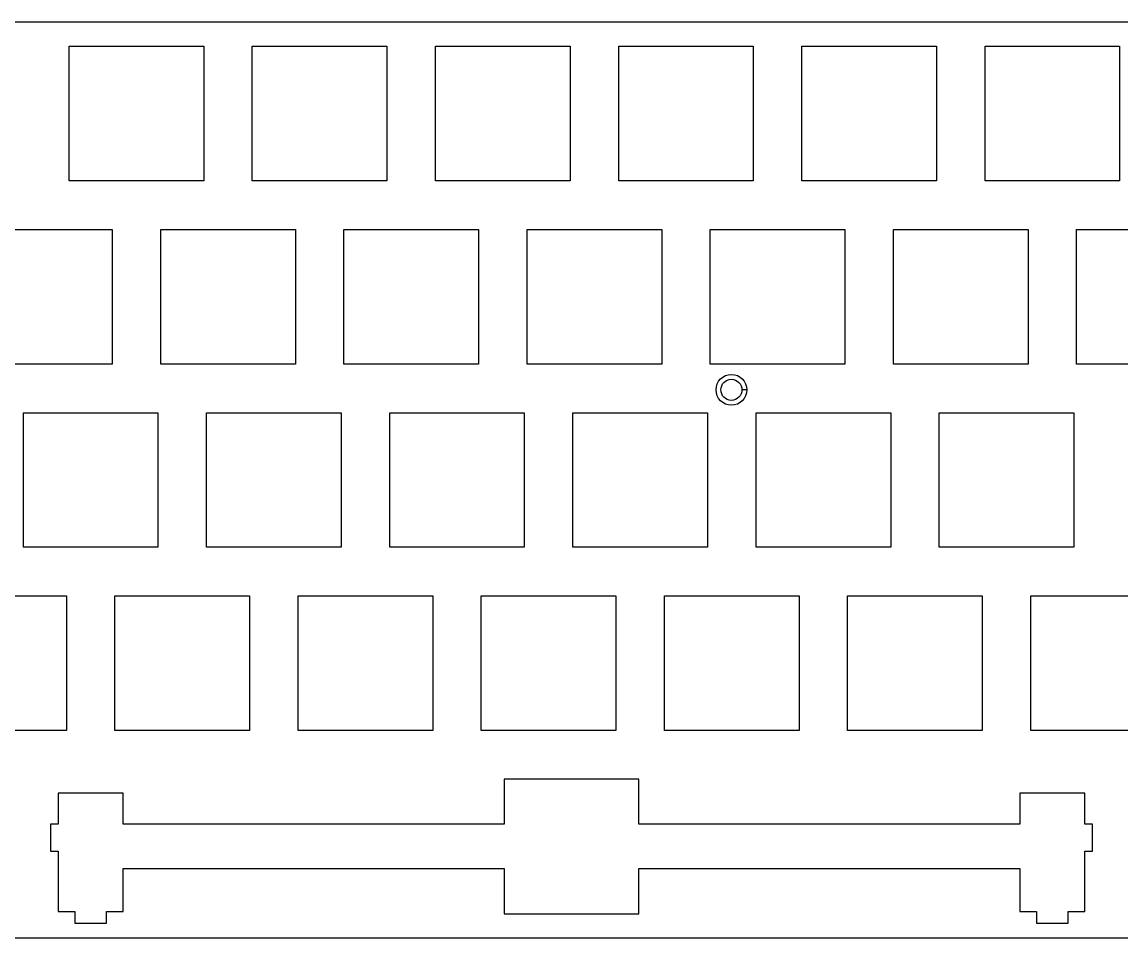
# Model space of a CAD drawing. Header units: millimetres. Extents: x 41 to 346, y 6 to 101.
# Drawn here: x 114.8 to 229.1, y 6 to 101.2 of the extents above; entities that cross this region are included whole.
import ezdxf

# ---------------------------------------------------------------- set-up
doc = ezdxf.new("R2010")
doc.units = ezdxf.units.MM
doc.layers.add('Body002', color=7, linetype='CONTINUOUS')

msp = doc.modelspace()

# ---------------------------------------------------------------- linework, layer by layer
at = {"layer": 'Body002'}
for p, q in [((41, 101.25, 46.1), (345.5, 101.25, 46.1)), ((41, 101.25, 44.6), (345.5, 101.25, 44.6)), ((41, 101.25, 46.1), (345.5, 101.25, 46.1)), ((41, 101.25, 44.6), (345.5, 101.25, 44.6)), ((119.725, 98.725, 46.1), (133.725, 98.725, 46.1)), ((119.725, 84.725, 46.1), (119.725, 98.725, 46.1)), ((119.725, 98.725, 44.6), (119.725, 98.725, 46.1)), ((119.725, 98.725, 44.6), (133.725, 98.725, 44.6)), ((119.725, 98.725, 46.1), (133.725, 98.725, 46.1)), ((119.725, 98.725, 44.6), (119.725, 98.725, 46.1)), ((119.725, 84.725, 44.6), (119.725, 98.725, 44.6)), ((119.725, 84.725, 46.1), (119.725, 98.725, 46.1)), ((119.725, 98.725, 44.6), (133.725, 98.725, 44.6)), ((119.725, 84.725, 44.6), (119.725, 98.725, 44.6)), ((133.725, 98.725, 46.1), (133.725, 84.725, 46.1)), ((133.725, 98.725, 44.6), (133.725, 98.725, 46.1)), ((133.725, 98.725, 44.6), (133.725, 98.725, 46.1)), ((133.725, 98.725, 44.6), (133.725, 84.725, 44.6)), ((133.725, 98.725, 46.1), (133.725, 84.725, 46.1)), ((133.725, 98.725, 44.6), (133.725, 84.725, 44.6)), ((138.775, 98.725, 46.1), (152.775, 98.725, 46.1)), ((138.775, 84.725, 46.1), (138.775, 98.725, 46.1)), ((138.775, 98.725, 44.6), (138.775, 98.725, 46.1)), ((138.775, 98.725, 44.6), (152.775, 98.725, 44.6)), ((138.775, 98.725, 46.1), (152.775, 98.725, 46.1)), ((138.775, 98.725, 44.6), (138.775, 98.725, 46.1)), ((138.775, 84.725, 44.6), (138.775, 98.725, 44.6)), ((138.775, 84.725, 46.1), (138.775, 98.725, 46.1)), ((138.775, 98.725, 44.6), (152.775, 98.725, 44.6)), ((138.775, 84.725, 44.6), (138.775, 98.725, 44.6)), ((152.775, 98.725, 46.1), (152.775, 84.725, 46.1)), ((152.775, 98.725, 44.6), (152.775, 98.725, 46.1)), ((152.775, 98.725, 44.6), (152.775, 98.725, 46.1)), ((152.775, 98.725, 44.6), (152.775, 84.725, 44.6)), ((152.775, 98.725, 46.1), (152.775, 84.725, 46.1)), ((152.775, 98.725, 44.6), (152.775, 84.725, 44.6)), ((157.825, 98.725, 46.1), (171.825, 98.725, 46.1)), ((157.825, 84.725, 46.1), (157.825, 98.725, 46.1)), ((157.825, 98.725, 44.6), (157.825, 98.725, 46.1)), ((157.825, 98.725, 44.6), (171.825, 98.725, 44.6)), ((157.825, 98.725, 46.1), (171.825, 98.725, 46.1)), ((157.825, 98.725, 44.6), (157.825, 98.725, 46.1)), ((157.825, 84.725, 44.6), (157.825, 98.725, 44.6)), ((157.825, 84.725, 46.1), (157.825, 98.725, 46.1)), ((157.825, 98.725, 44.6), (171.825, 98.725, 44.6)), ((157.825, 84.725, 44.6), (157.825, 98.725, 44.6)), ((171.825, 98.725, 46.1), (171.825, 84.725, 46.1)), ((171.825, 98.725, 44.6), (171.825, 98.725, 46.1)), ((171.825, 98.725, 44.6), (171.825, 98.725, 46.1)), ((171.825, 98.725, 44.6), (171.825, 84.725, 44.6)), ((171.825, 98.725, 46.1), (171.825, 84.725, 46.1)), ((171.825, 98.725, 44.6), (171.825, 84.725, 44.6)), ((176.875, 98.725, 46.1), (190.875, 98.725, 46.1)), ((176.875, 84.725, 46.1), (176.875, 98.725, 46.1)), ((176.875, 98.725, 44.6), (176.875, 98.725, 46.1)), ((176.875, 98.725, 44.6), (190.875, 98.725, 44.6)), ((176.875, 98.725, 46.1), (190.875, 98.725, 46.1)), ((176.875, 98.725, 44.6), (176.875, 98.725, 46.1)), ((176.875, 84.725, 44.6), (176.875, 98.725, 44.6)), ((176.875, 84.725, 46.1), (176.875, 98.725, 46.1)), ((176.875, 98.725, 44.6), (190.875, 98.725, 44.6)), ((176.875, 84.725, 44.6), (176.875, 98.725, 44.6)), ((190.875, 98.725, 46.1), (190.875, 84.725, 46.1)), ((190.875, 98.725, 44.6), (190.875, 98.725, 46.1)), ((190.875, 98.725, 44.6), (190.875, 98.725, 46.1)), ((190.875, 98.725, 44.6), (190.875, 84.725, 44.6)), ((190.875, 98.725, 46.1), (190.875, 84.725, 46.1)), ((190.875, 98.725, 44.6), (190.875, 84.725, 44.6)), ((195.925, 98.725, 46.1), (209.925, 98.725, 46.1)), ((195.925, 84.725, 46.1), (195.925, 98.725, 46.1)), ((195.925, 98.725, 44.6), (195.925, 98.725, 46.1)), ((195.925, 98.725, 44.6), (209.925, 98.725, 44.6)), ((195.925, 98.725, 46.1), (209.925, 98.725, 46.1)), ((195.925, 98.725, 44.6), (195.925, 98.725, 46.1)), ((195.925, 84.725, 44.6), (195.925, 98.725, 44.6)), ((195.925, 84.725, 46.1), (195.925, 98.725, 46.1)), ((195.925, 98.725, 44.6), (209.925, 98.725, 44.6)), ((195.925, 84.725, 44.6), (195.925, 98.725, 44.6)), ((209.925, 98.725, 46.1), (209.925, 84.725, 46.1)), ((209.925, 98.725, 44.6), (209.925, 98.725, 46.1)), ((209.925, 98.725, 44.6), (209.925, 98.725, 46.1)), ((209.925, 98.725, 44.6), (209.925, 84.725, 44.6)), ((209.925, 98.725, 46.1), (209.925, 84.725, 46.1)), ((209.925, 98.725, 44.6), (209.925, 84.725, 44.6)), ((214.975, 98.725, 46.1), (228.975, 98.725, 46.1)), ((214.975, 84.725, 46.1), (214.975, 98.725, 46.1)), ((214.975, 98.725, 44.6), (214.975, 98.725, 46.1)), ((214.975, 98.725, 44.6), (228.975, 98.725, 44.6)), ((214.975, 98.725, 46.1), (228.975, 98.725, 46.1)), ((214.975, 98.725, 44.6), (214.975, 98.725, 46.1)), ((214.975, 84.725, 44.6), (214.975, 98.725, 44.6)), ((214.975, 84.725, 46.1), (214.975, 98.725, 46.1)), ((214.975, 98.725, 44.6), (228.975, 98.725, 44.6)), ((214.975, 84.725, 44.6), (214.975, 98.725, 44.6)), ((228.975, 98.725, 46.1), (228.975, 84.725, 46.1)), ((228.975, 98.725, 44.6), (228.975, 98.725, 46.1)), ((228.975, 98.725, 44.6), (228.975, 98.725, 46.1)), ((228.975, 98.725, 44.6), (228.975, 84.725, 44.6)), ((228.975, 98.725, 46.1), (228.975, 84.725, 46.1)), ((228.975, 98.725, 44.6), (228.975, 84.725, 44.6)), ((133.725, 84.725, 46.1), (119.725, 84.725, 46.1)), ((119.725, 84.725, 44.6), (119.725, 84.725, 46.1)), ((119.725, 84.725, 44.6), (119.725, 84.725, 46.1)), ((133.725, 84.725, 44.6), (119.725, 84.725, 44.6)), ((133.725, 84.725, 46.1), (119.725, 84.725, 46.1)), ((133.725, 84.725, 44.6), (119.725, 84.725, 44.6)), ((133.725, 84.725, 44.6), (133.725, 84.725, 46.1)), ((133.725, 84.725, 44.6), (133.725, 84.725, 46.1)), ((152.775, 84.725, 46.1), (138.775, 84.725, 46.1)), ((138.775, 84.725, 44.6), (138.775, 84.725, 46.1)), ((138.775, 84.725, 44.6), (138.775, 84.725, 46.1)), ((152.775, 84.725, 44.6), (138.775, 84.725, 44.6)), ((152.775, 84.725, 46.1), (138.775, 84.725, 46.1)), ((152.775, 84.725, 44.6), (138.775, 84.725, 44.6)), ((152.775, 84.725, 44.6), (152.775, 84.725, 46.1)), ((152.775, 84.725, 44.6), (152.775, 84.725, 46.1)), ((171.825, 84.725, 46.1), (157.825, 84.725, 46.1)), ((157.825, 84.725, 44.6), (157.825, 84.725, 46.1)), ((157.825, 84.725, 44.6), (157.825, 84.725, 46.1)), ((171.825, 84.725, 44.6), (157.825, 84.725, 44.6)), ((171.825, 84.725, 46.1), (157.825, 84.725, 46.1)), ((171.825, 84.725, 44.6), (157.825, 84.725, 44.6)), ((171.825, 84.725, 44.6), (171.825, 84.725, 46.1)), ((171.825, 84.725, 44.6), (171.825, 84.725, 46.1)), ((190.875, 84.725, 46.1), (176.875, 84.725, 46.1)), ((176.875, 84.725, 44.6), (176.875, 84.725, 46.1)), ((176.875, 84.725, 44.6), (176.875, 84.725, 46.1)), ((190.875, 84.725, 44.6), (176.875, 84.725, 44.6)), ((190.875, 84.725, 46.1), (176.875, 84.725, 46.1)), ((190.875, 84.725, 44.6), (176.875, 84.725, 44.6)), ((190.875, 84.725, 44.6), (190.875, 84.725, 46.1)), ((190.875, 84.725, 44.6), (190.875, 84.725, 46.1)), ((209.925, 84.725, 46.1), (195.925, 84.725, 46.1)), ((195.925, 84.725, 44.6), (195.925, 84.725, 46.1)), ((195.925, 84.725, 44.6), (195.925, 84.725, 46.1)), ((209.925, 84.725, 44.6), (195.925, 84.725, 44.6)), ((209.925, 84.725, 46.1), (195.925, 84.725, 46.1)), ((209.925, 84.725, 44.6), (195.925, 84.725, 44.6)), ((209.925, 84.725, 44.6), (209.925, 84.725, 46.1)), ((209.925, 84.725, 44.6), (209.925, 84.725, 46.1)), ((228.975, 84.725, 46.1), (214.975, 84.725, 46.1)), ((214.975, 84.725, 44.6), (214.975, 84.725, 46.1)), ((214.975, 84.725, 44.6), (214.975, 84.725, 46.1)), ((228.975, 84.725, 44.6), (214.975, 84.725, 44.6)), ((228.975, 84.725, 46.1), (214.975, 84.725, 46.1)), ((228.975, 84.725, 44.6), (214.975, 84.725, 44.6)), ((228.975, 84.725, 44.6), (228.975, 84.725, 46.1)), ((228.975, 84.725, 44.6), (228.975, 84.725, 46.1)), ((110.2, 79.675, 46.1), (124.2, 79.675, 46.1)), ((110.2, 79.675, 44.6), (124.2, 79.675, 44.6)), ((110.2, 79.675, 46.1), (124.2, 79.675, 46.1)), ((110.2, 79.675, 44.6), (124.2, 79.675, 44.6)), ((124.2, 79.675, 46.1), (124.2, 65.675, 46.1)), ((124.2, 79.675, 44.6), (124.2, 79.675, 46.1)), ((124.2, 79.675, 44.6), (124.2, 79.675, 46.1)), ((124.2, 79.675, 44.6), (124.2, 65.675, 44.6)), ((124.2, 79.675, 46.1), (124.2, 65.675, 46.1)), ((124.2, 79.675, 44.6), (124.2, 65.675, 44.6)), ((129.25, 79.675, 46.1), (143.25, 79.675, 46.1)), ((129.25, 65.675, 46.1), (129.25, 79.675, 46.1)), ((129.25, 79.675, 44.6), (129.25, 79.675, 46.1)), ((129.25, 79.675, 44.6), (143.25, 79.675, 44.6)), ((129.25, 79.675, 46.1), (143.25, 79.675, 46.1)), ((129.25, 79.675, 44.6), (129.25, 79.675, 46.1)), ((129.25, 65.675, 44.6), (129.25, 79.675, 44.6)), ((129.25, 65.675, 46.1), (129.25, 79.675, 46.1)), ((129.25, 79.675, 44.6), (143.25, 79.675, 44.6)), ((129.25, 65.675, 44.6), (129.25, 79.675, 44.6)), ((143.25, 79.675, 46.1), (143.25, 65.675, 46.1)), ((143.25, 79.675, 44.6), (143.25, 79.675, 46.1)), ((143.25, 79.675, 44.6), (143.25, 79.675, 46.1)), ((143.25, 79.675, 44.6), (143.25, 65.675, 44.6)), ((143.25, 79.675, 46.1), (143.25, 65.675, 46.1)), ((143.25, 79.675, 44.6), (143.25, 65.675, 44.6)), ((148.3, 79.675, 46.1), (162.3, 79.675, 46.1)), ((148.3, 65.675, 46.1), (148.3, 79.675, 46.1)), ((148.3, 79.675, 44.6), (148.3, 79.675, 46.1)), ((148.3, 79.675, 44.6), (162.3, 79.675, 44.6)), ((148.3, 79.675, 46.1), (162.3, 79.675, 46.1)), ((148.3, 79.675, 44.6), (148.3, 79.675, 46.1)), ((148.3, 65.675, 44.6), (148.3, 79.675, 44.6)), ((148.3, 65.675, 46.1), (148.3, 79.675, 46.1)), ((148.3, 79.675, 44.6), (162.3, 79.675, 44.6)), ((148.3, 65.675, 44.6), (148.3, 79.675, 44.6)), ((162.3, 79.675, 46.1), (162.3, 65.675, 46.1)), ((162.3, 79.675, 44.6), (162.3, 79.675, 46.1)), ((162.3, 79.675, 44.6), (162.3, 79.675, 46.1)), ((162.3, 79.675, 44.6), (162.3, 65.675, 44.6)), ((162.3, 79.675, 46.1), (162.3, 65.675, 46.1)), ((162.3, 79.675, 44.6), (162.3, 65.675, 44.6)), ((167.35, 79.675, 46.1), (181.35, 79.675, 46.1)), ((167.35, 65.675, 46.1), (167.35, 79.675, 46.1)), ((167.35, 79.675, 44.6), (167.35, 79.675, 46.1)), ((167.35, 79.675, 44.6), (181.35, 79.675, 44.6)), ((167.35, 79.675, 46.1), (181.35, 79.675, 46.1)), ((167.35, 79.675, 44.6), (167.35, 79.675, 46.1)), ((167.35, 65.675, 44.6), (167.35, 79.675, 44.6)), ((167.35, 65.675, 46.1), (167.35, 79.675, 46.1)), ((167.35, 79.675, 44.6), (181.35, 79.675, 44.6)), ((167.35, 65.675, 44.6), (167.35, 79.675, 44.6)), ((181.35, 79.675, 46.1), (181.35, 65.675, 46.1)), ((181.35, 79.675, 44.6), (181.35, 79.675, 46.1)), ((181.35, 79.675, 44.6), (181.35, 79.675, 46.1)), ((181.35, 79.675, 44.6), (181.35, 65.675, 44.6)), ((181.35, 79.675, 46.1), (181.35, 65.675, 46.1)), ((181.35, 79.675, 44.6), (181.35, 65.675, 44.6)), ((186.4, 79.675, 46.1), (200.4, 79.675, 46.1)), ((186.4, 65.675, 46.1), (186.4, 79.675, 46.1)), ((186.4, 79.675, 44.6), (186.4, 79.675, 46.1)), ((186.4, 79.675, 44.6), (200.4, 79.675, 44.6)), ((186.4, 79.675, 46.1), (200.4, 79.675, 46.1)), ((186.4, 79.675, 44.6), (186.4, 79.675, 46.1)), ((186.4, 65.675, 44.6), (186.4, 79.675, 44.6)), ((186.4, 65.675, 46.1), (186.4, 79.675, 46.1)), ((186.4, 79.675, 44.6), (200.4, 79.675, 44.6)), ((186.4, 65.675, 44.6), (186.4, 79.675, 44.6)), ((200.4, 79.675, 46.1), (200.4, 65.675, 46.1)), ((200.4, 79.675, 44.6), (200.4, 79.675, 46.1)), ((200.4, 79.675, 44.6), (200.4, 79.675, 46.1)), ((200.4, 79.675, 44.6), (200.4, 65.675, 44.6)), ((200.4, 79.675, 46.1), (200.4, 65.675, 46.1)), ((200.4, 79.675, 44.6), (200.4, 65.675, 44.6)), ((205.45, 79.675, 46.1), (219.45, 79.675, 46.1)), ((205.45, 65.675, 46.1), (205.45, 79.675, 46.1)), ((205.45, 79.675, 44.6), (205.45, 79.675, 46.1)), ((205.45, 79.675, 44.6), (219.45, 79.675, 44.6)), ((205.45, 79.675, 46.1), (219.45, 79.675, 46.1)), ((205.45, 79.675, 44.6), (205.45, 79.675, 46.1)), ((205.45, 65.675, 44.6), (205.45, 79.675, 44.6)), ((205.45, 65.675, 46.1), (205.45, 79.675, 46.1)), ((205.45, 79.675, 44.6), (219.45, 79.675, 44.6)), ((205.45, 65.675, 44.6), (205.45, 79.675, 44.6)), ((219.45, 79.675, 46.1), (219.45, 65.675, 46.1)), ((219.45, 79.675, 44.6), (219.45, 79.675, 46.1)), ((219.45, 79.675, 44.6), (219.45, 79.675, 46.1)), ((219.45, 79.675, 44.6), (219.45, 65.675, 44.6)), ((219.45, 79.675, 46.1), (219.45, 65.675, 46.1)), ((219.45, 79.675, 44.6), (219.45, 65.675, 44.6)), ((224.5, 79.675, 46.1), (238.5, 79.675, 46.1)), ((224.5, 65.675, 46.1), (224.5, 79.675, 46.1)), ((224.5, 79.675, 44.6), (224.5, 79.675, 46.1)), ((224.5, 79.675, 44.6), (238.5, 79.675, 44.6)), ((224.5, 79.675, 46.1), (238.5, 79.675, 46.1)), ((224.5, 79.675, 44.6), (224.5, 79.675, 46.1)), ((224.5, 65.675, 44.6), (224.5, 79.675, 44.6)), ((224.5, 65.675, 46.1), (224.5, 79.675, 46.1)), ((224.5, 79.675, 44.6), (238.5, 79.675, 44.6)), ((224.5, 65.675, 44.6), (224.5, 79.675, 44.6)), ((124.2, 65.675, 46.1), (110.2, 65.675, 46.1)), ((124.2, 65.675, 44.6), (110.2, 65.675, 44.6)), ((124.2, 65.675, 46.1), (110.2, 65.675, 46.1)), ((124.2, 65.675, 44.6), (110.2, 65.675, 44.6)), ((124.2, 65.675, 44.6), (124.2, 65.675, 46.1)), ((124.2, 65.675, 44.6), (124.2, 65.675, 46.1)), ((143.25, 65.675, 46.1), (129.25, 65.675, 46.1)), ((129.25, 65.675, 44.6), (129.25, 65.675, 46.1)), ((129.25, 65.675, 44.6), (129.25, 65.675, 46.1)), ((143.25, 65.675, 44.6), (129.25, 65.675, 44.6)), ((143.25, 65.675, 46.1), (129.25, 65.675, 46.1)), ((143.25, 65.675, 44.6), (129.25, 65.675, 44.6)), ((143.25, 65.675, 44.6), (143.25, 65.675, 46.1)), ((143.25, 65.675, 44.6), (143.25, 65.675, 46.1)), ((162.3, 65.675, 46.1), (148.3, 65.675, 46.1)), ((148.3, 65.675, 44.6), (148.3, 65.675, 46.1)), ((148.3, 65.675, 44.6), (148.3, 65.675, 46.1)), ((162.3, 65.675, 44.6), (148.3, 65.675, 44.6)), ((162.3, 65.675, 46.1), (148.3, 65.675, 46.1)), ((162.3, 65.675, 44.6), (148.3, 65.675, 44.6)), ((162.3, 65.675, 44.6), (162.3, 65.675, 46.1)), ((162.3, 65.675, 44.6), (162.3, 65.675, 46.1)), ((181.35, 65.675, 46.1), (167.35, 65.675, 46.1)), ((167.35, 65.675, 44.6), (167.35, 65.675, 46.1)), ((167.35, 65.675, 44.6), (167.35, 65.675, 46.1)), ((181.35, 65.675, 44.6), (167.35, 65.675, 44.6)), ((181.35, 65.675, 46.1), (167.35, 65.675, 46.1)), ((181.35, 65.675, 44.6), (167.35, 65.675, 44.6)), ((181.35, 65.675, 44.6), (181.35, 65.675, 46.1)), ((181.35, 65.675, 44.6), (181.35, 65.675, 46.1)), ((200.4, 65.675, 46.1), (186.4, 65.675, 46.1)), ((186.4, 65.675, 44.6), (186.4, 65.675, 46.1)), ((186.4, 65.675, 44.6), (186.4, 65.675, 46.1)), ((200.4, 65.675, 44.6), (186.4, 65.675, 44.6)), ((200.4, 65.675, 46.1), (186.4, 65.675, 46.1)), ((200.4, 65.675, 44.6), (186.4, 65.675, 44.6)), ((200.4, 65.675, 44.6), (200.4, 65.675, 46.1)), ((200.4, 65.675, 44.6), (200.4, 65.675, 46.1)), ((219.45, 65.675, 46.1), (205.45, 65.675, 46.1)), ((205.45, 65.675, 44.6), (205.45, 65.675, 46.1)), ((205.45, 65.675, 44.6), (205.45, 65.675, 46.1)), ((219.45, 65.675, 44.6), (205.45, 65.675, 44.6)), ((219.45, 65.675, 46.1), (205.45, 65.675, 46.1)), ((219.45, 65.675, 44.6), (205.45, 65.675, 44.6)), ((219.45, 65.675, 44.6), (219.45, 65.675, 46.1)), ((219.45, 65.675, 44.6), (219.45, 65.675, 46.1)), ((238.5, 65.675, 46.1), (224.5, 65.675, 46.1)), ((224.5, 65.675, 44.6), (224.5, 65.675, 46.1)), ((224.5, 65.675, 44.6), (224.5, 65.675, 46.1)), ((238.5, 65.675, 44.6), (224.5, 65.675, 44.6)), ((238.5, 65.675, 46.1), (224.5, 65.675, 46.1)), ((238.5, 65.675, 44.6), (224.5, 65.675, 44.6)), ((190.2, 63, 46.1), (189.7, 63, 45.6)), ((190.2, 63, 46.1), (189.7, 63, 45.6)), ((189.7, 63, 45.6), (189.7, 63, 44.6)), ((189.7, 63, 45.6), (189.7, 63, 44.6)), ((114.9625, 60.625, 46.1), (128.9625, 60.625, 46.1)), ((114.9625, 46.625, 46.1), (114.9625, 60.625, 46.1)), ((114.9625, 60.625, 44.6), (114.9625, 60.625, 46.1)), ((114.9625, 60.625, 44.6), (128.9625, 60.625, 44.6)), ((114.9625, 60.625, 46.1), (128.9625, 60.625, 46.1)), ((114.9625, 60.625, 44.6), (114.9625, 60.625, 46.1)), ((114.9625, 46.625, 44.6), (114.9625, 60.625, 44.6)), ((114.9625, 46.625, 46.1), (114.9625, 60.625, 46.1)), ((114.9625, 60.625, 44.6), (128.9625, 60.625, 44.6)), ((114.9625, 46.625, 44.6), (114.9625, 60.625, 44.6)), ((128.9625, 60.625, 46.1), (128.9625, 46.625, 46.1)), ((128.9625, 60.625, 44.6), (128.9625, 60.625, 46.1)), ((128.9625, 60.625, 44.6), (128.9625, 60.625, 46.1)), ((128.9625, 60.625, 44.6), (128.9625, 46.625, 44.6)), ((128.9625, 60.625, 46.1), (128.9625, 46.625, 46.1)), ((128.9625, 60.625, 44.6), (128.9625, 46.625, 44.6)), ((134.0125, 60.625, 46.1), (148.0125, 60.625, 46.1)), ((134.0125, 46.625, 46.1), (134.0125, 60.625, 46.1)), ((134.0125, 60.625, 44.6), (134.0125, 60.625, 46.1)), ((134.0125, 60.625, 44.6), (148.0125, 60.625, 44.6)), ((134.0125, 60.625, 46.1), (148.0125, 60.625, 46.1)), ((134.0125, 60.625, 44.6), (134.0125, 60.625, 46.1)), ((134.0125, 46.625, 44.6), (134.0125, 60.625, 44.6)), ((134.0125, 46.625, 46.1), (134.0125, 60.625, 46.1)), ((134.0125, 60.625, 44.6), (148.0125, 60.625, 44.6)), ((134.0125, 46.625, 44.6), (134.0125, 60.625, 44.6)), ((148.0125, 60.625, 46.1), (148.0125, 46.625, 46.1)), ((148.0125, 60.625, 44.6), (148.0125, 60.625, 46.1)), ((148.0125, 60.625, 44.6), (148.0125, 60.625, 46.1)), ((148.0125, 60.625, 44.6), (148.0125, 46.625, 44.6)), ((148.0125, 60.625, 46.1), (148.0125, 46.625, 46.1)), ((148.0125, 60.625, 44.6), (148.0125, 46.625, 44.6)), ((153.0625, 60.625, 46.1), (167.0625, 60.625, 46.1)), ((153.0625, 46.625, 46.1), (153.0625, 60.625, 46.1)), ((153.0625, 60.625, 44.6), (153.0625, 60.625, 46.1)), ((153.0625, 60.625, 44.6), (167.0625, 60.625, 44.6)), ((153.0625, 60.625, 46.1), (167.0625, 60.625, 46.1)), ((153.0625, 60.625, 44.6), (153.0625, 60.625, 46.1)), ((153.0625, 46.625, 44.6), (153.0625, 60.625, 44.6)), ((153.0625, 46.625, 46.1), (153.0625, 60.625, 46.1)), ((153.0625, 60.625, 44.6), (167.0625, 60.625, 44.6)), ((153.0625, 46.625, 44.6), (153.0625, 60.625, 44.6)), ((167.0625, 60.625, 46.1), (167.0625, 46.625, 46.1)), ((167.0625, 60.625, 44.6), (167.0625, 60.625, 46.1)), ((167.0625, 60.625, 44.6), (167.0625, 60.625, 46.1)), ((167.0625, 60.625, 44.6), (167.0625, 46.625, 44.6)), ((167.0625, 60.625, 46.1), (167.0625, 46.625, 46.1)), ((167.0625, 60.625, 44.6), (167.0625, 46.625, 44.6)), ((172.1125, 60.625, 46.1), (186.1125, 60.625, 46.1)), ((172.1125, 46.625, 46.1), (172.1125, 60.625, 46.1)), ((172.1125, 60.625, 44.6), (172.1125, 60.625, 46.1)), ((172.1125, 60.625, 44.6), (186.1125, 60.625, 44.6)), ((172.1125, 60.625, 46.1), (186.1125, 60.625, 46.1)), ((172.1125, 60.625, 44.6), (172.1125, 60.625, 46.1)), ((172.1125, 46.625, 44.6), (172.1125, 60.625, 44.6)), ((172.1125, 46.625, 46.1), (172.1125, 60.625, 46.1)), ((172.1125, 60.625, 44.6), (186.1125, 60.625, 44.6)), ((172.1125, 46.625, 44.6), (172.1125, 60.625, 44.6)), ((186.1125, 60.625, 46.1), (186.1125, 46.625, 46.1)), ((186.1125, 60.625, 44.6), (186.1125, 60.625, 46.1)), ((186.1125, 60.625, 44.6), (186.1125, 60.625, 46.1)), ((186.1125, 60.625, 44.6), (186.1125, 46.625, 44.6)), ((186.1125, 60.625, 46.1), (186.1125, 46.625, 46.1)), ((186.1125, 60.625, 44.6), (186.1125, 46.625, 44.6)), ((191.1625, 60.625, 46.1), (205.1625, 60.625, 46.1)), ((191.1625, 46.625, 46.1), (191.1625, 60.625, 46.1)), ((191.1625, 60.625, 44.6), (191.1625, 60.625, 46.1)), ((191.1625, 60.625, 44.6), (205.1625, 60.625, 44.6)), ((191.1625, 60.625, 46.1), (205.1625, 60.625, 46.1)), ((191.1625, 60.625, 44.6), (191.1625, 60.625, 46.1)), ((191.1625, 46.625, 44.6), (191.1625, 60.625, 44.6)), ((191.1625, 46.625, 46.1), (191.1625, 60.625, 46.1)), ((191.1625, 60.625, 44.6), (205.1625, 60.625, 44.6)), ((191.1625, 46.625, 44.6), (191.1625, 60.625, 44.6)), ((205.1625, 60.625, 46.1), (205.1625, 46.625, 46.1)), ((205.1625, 60.625, 44.6), (205.1625, 60.625, 46.1)), ((205.1625, 60.625, 44.6), (205.1625, 60.625, 46.1)), ((205.1625, 60.625, 44.6), (205.1625, 46.625, 44.6)), ((205.1625, 60.625, 46.1), (205.1625, 46.625, 46.1)), ((205.1625, 60.625, 44.6), (205.1625, 46.625, 44.6)), ((210.2125, 60.625, 46.1), (224.2125, 60.625, 46.1)), ((210.2125, 46.625, 46.1), (210.2125, 60.625, 46.1)), ((210.2125, 60.625, 44.6), (210.2125, 60.625, 46.1)), ((210.2125, 60.625, 44.6), (224.2125, 60.625, 44.6)), ((210.2125, 60.625, 46.1), (224.2125, 60.625, 46.1)), ((210.2125, 60.625, 44.6), (210.2125, 60.625, 46.1)), ((210.2125, 46.625, 44.6), (210.2125, 60.625, 44.6)), ((210.2125, 46.625, 46.1), (210.2125, 60.625, 46.1)), ((210.2125, 60.625, 44.6), (224.2125, 60.625, 44.6)), ((210.2125, 46.625, 44.6), (210.2125, 60.625, 44.6)), ((224.2125, 60.625, 46.1), (224.2125, 46.625, 46.1)), ((224.2125, 60.625, 44.6), (224.2125, 60.625, 46.1)), ((224.2125, 60.625, 44.6), (224.2125, 60.625, 46.1)), ((224.2125, 60.625, 44.6), (224.2125, 46.625, 44.6)), ((224.2125, 60.625, 46.1), (224.2125, 46.625, 46.1)), ((224.2125, 60.625, 44.6), (224.2125, 46.625, 44.6)), ((128.9625, 46.625, 46.1), (114.9625, 46.625, 46.1)), ((114.9625, 46.625, 44.6), (114.9625, 46.625, 46.1)), ((114.9625, 46.625, 44.6), (114.9625, 46.625, 46.1)), ((128.9625, 46.625, 44.6), (114.9625, 46.625, 44.6)), ((128.9625, 46.625, 46.1), (114.9625, 46.625, 46.1)), ((128.9625, 46.625, 44.6), (114.9625, 46.625, 44.6)), ((128.9625, 46.625, 44.6), (128.9625, 46.625, 46.1)), ((128.9625, 46.625, 44.6), (128.9625, 46.625, 46.1)), ((148.0125, 46.625, 46.1), (134.0125, 46.625, 46.1)), ((134.0125, 46.625, 44.6), (134.0125, 46.625, 46.1)), ((134.0125, 46.625, 44.6), (134.0125, 46.625, 46.1)), ((148.0125, 46.625, 44.6), (134.0125, 46.625, 44.6)), ((148.0125, 46.625, 46.1), (134.0125, 46.625, 46.1)), ((148.0125, 46.625, 44.6), (134.0125, 46.625, 44.6)), ((148.0125, 46.625, 44.6), (148.0125, 46.625, 46.1)), ((148.0125, 46.625, 44.6), (148.0125, 46.625, 46.1)), ((167.0625, 46.625, 46.1), (153.0625, 46.625, 46.1)), ((153.0625, 46.625, 44.6), (153.0625, 46.625, 46.1)), ((153.0625, 46.625, 44.6), (153.0625, 46.625, 46.1)), ((167.0625, 46.625, 44.6), (153.0625, 46.625, 44.6)), ((167.0625, 46.625, 46.1), (153.0625, 46.625, 46.1)), ((167.0625, 46.625, 44.6), (153.0625, 46.625, 44.6)), ((167.0625, 46.625, 44.6), (167.0625, 46.625, 46.1)), ((167.0625, 46.625, 44.6), (167.0625, 46.625, 46.1)), ((186.1125, 46.625, 46.1), (172.1125, 46.625, 46.1)), ((172.1125, 46.625, 44.6), (172.1125, 46.625, 46.1)), ((172.1125, 46.625, 44.6), (172.1125, 46.625, 46.1)), ((186.1125, 46.625, 44.6), (172.1125, 46.625, 44.6)), ((186.1125, 46.625, 46.1), (172.1125, 46.625, 46.1)), ((186.1125, 46.625, 44.6), (172.1125, 46.625, 44.6)), ((186.1125, 46.625, 44.6), (186.1125, 46.625, 46.1)), ((186.1125, 46.625, 44.6), (186.1125, 46.625, 46.1)), ((205.1625, 46.625, 46.1), (191.1625, 46.625, 46.1)), ((191.1625, 46.625, 44.6), (191.1625, 46.625, 46.1)), ((191.1625, 46.625, 44.6), (191.1625, 46.625, 46.1)), ((205.1625, 46.625, 44.6), (191.1625, 46.625, 44.6)), ((205.1625, 46.625, 46.1), (191.1625, 46.625, 46.1)), ((205.1625, 46.625, 44.6), (191.1625, 46.625, 44.6)), ((205.1625, 46.625, 44.6), (205.1625, 46.625, 46.1)), ((205.1625, 46.625, 44.6), (205.1625, 46.625, 46.1)), ((224.2125, 46.625, 46.1), (210.2125, 46.625, 46.1)), ((210.2125, 46.625, 44.6), (210.2125, 46.625, 46.1)), ((210.2125, 46.625, 44.6), (210.2125, 46.625, 46.1)), ((224.2125, 46.625, 44.6), (210.2125, 46.625, 44.6)), ((224.2125, 46.625, 46.1), (210.2125, 46.625, 46.1)), ((224.2125, 46.625, 44.6), (210.2125, 46.625, 44.6)), ((224.2125, 46.625, 44.6), (224.2125, 46.625, 46.1)), ((224.2125, 46.625, 44.6), (224.2125, 46.625, 46.1)), ((105.4377, 41.575, 46.1), (119.4377, 41.575, 46.1)), ((105.4377, 41.575, 44.6), (119.4377, 41.575, 44.6)), ((105.4377, 41.575, 46.1), (119.4377, 41.575, 46.1)), ((105.4377, 41.575, 44.6), (119.4377, 41.575, 44.6)), ((119.4377, 41.575, 46.1), (119.4377, 27.575, 46.1)), ((119.4377, 41.575, 44.6), (119.4377, 41.575, 46.1)), ((119.4377, 41.575, 44.6), (119.4377, 41.575, 46.1)), ((119.4377, 41.575, 44.6), (119.4377, 27.575, 44.6)), ((119.4377, 41.575, 46.1), (119.4377, 27.575, 46.1)), ((119.4377, 41.575, 44.6), (119.4377, 27.575, 44.6)), ((124.4877, 41.575, 46.1), (138.4877, 41.575, 46.1)), ((124.4877, 27.575, 46.1), (124.4877, 41.575, 46.1)), ((124.4877, 41.575, 44.6), (124.4877, 41.575, 46.1)), ((124.4877, 41.575, 44.6), (138.4877, 41.575, 44.6)), ((124.4877, 41.575, 46.1), (138.4877, 41.575, 46.1)), ((124.4877, 41.575, 44.6), (124.4877, 41.575, 46.1)), ((124.4877, 27.575, 44.6), (124.4877, 41.575, 44.6)), ((124.4877, 27.575, 46.1), (124.4877, 41.575, 46.1)), ((124.4877, 41.575, 44.6), (138.4877, 41.575, 44.6)), ((124.4877, 27.575, 44.6), (124.4877, 41.575, 44.6)), ((138.4877, 41.575, 46.1), (138.4877, 27.575, 46.1)), ((138.4877, 41.575, 44.6), (138.4877, 41.575, 46.1)), ((138.4877, 41.575, 44.6), (138.4877, 41.575, 46.1)), ((138.4877, 41.575, 44.6), (138.4877, 27.575, 44.6)), ((138.4877, 41.575, 46.1), (138.4877, 27.575, 46.1)), ((138.4877, 41.575, 44.6), (138.4877, 27.575, 44.6)), ((143.5377, 41.575, 46.1), (157.5377, 41.575, 46.1)), ((143.5377, 27.575, 46.1), (143.5377, 41.575, 46.1)), ((143.5377, 41.575, 44.6), (143.5377, 41.575, 46.1)), ((143.5377, 41.575, 44.6), (157.5377, 41.575, 44.6)), ((143.5377, 41.575, 46.1), (157.5377, 41.575, 46.1)), ((143.5377, 41.575, 44.6), (143.5377, 41.575, 46.1)), ((143.5377, 27.575, 44.6), (143.5377, 41.575, 44.6)), ((143.5377, 27.575, 46.1), (143.5377, 41.575, 46.1)), ((143.5377, 41.575, 44.6), (157.5377, 41.575, 44.6)), ((143.5377, 27.575, 44.6), (143.5377, 41.575, 44.6)), ((157.5377, 41.575, 46.1), (157.5377, 27.575, 46.1)), ((157.5377, 41.575, 44.6), (157.5377, 41.575, 46.1)), ((157.5377, 41.575, 44.6), (157.5377, 41.575, 46.1)), ((157.5377, 41.575, 44.6), (157.5377, 27.575, 44.6)), ((157.5377, 41.575, 46.1), (157.5377, 27.575, 46.1)), ((157.5377, 41.575, 44.6), (157.5377, 27.575, 44.6)), ((162.5877, 41.575, 46.1), (176.5877, 41.575, 46.1)), ((162.5877, 27.575, 46.1), (162.5877, 41.575, 46.1)), ((162.5877, 41.575, 44.6), (162.5877, 41.575, 46.1)), ((162.5877, 41.575, 44.6), (176.5877, 41.575, 44.6)), ((162.5877, 41.575, 46.1), (176.5877, 41.575, 46.1)), ((162.5877, 41.575, 44.6), (162.5877, 41.575, 46.1)), ((162.5877, 27.575, 44.6), (162.5877, 41.575, 44.6)), ((162.5877, 27.575, 46.1), (162.5877, 41.575, 46.1)), ((162.5877, 41.575, 44.6), (176.5877, 41.575, 44.6)), ((162.5877, 27.575, 44.6), (162.5877, 41.575, 44.6)), ((176.5877, 41.575, 46.1), (176.5877, 27.575, 46.1)), ((176.5877, 41.575, 44.6), (176.5877, 41.575, 46.1)), ((176.5877, 41.575, 44.6), (176.5877, 41.575, 46.1)), ((176.5877, 41.575, 44.6), (176.5877, 27.575, 44.6)), ((176.5877, 41.575, 46.1), (176.5877, 27.575, 46.1)), ((176.5877, 41.575, 44.6), (176.5877, 27.575, 44.6)), ((181.6377, 41.575, 46.1), (195.6377, 41.575, 46.1)), ((181.6377, 27.575, 46.1), (181.6377, 41.575, 46.1)), ((181.6377, 41.575, 44.6), (181.6377, 41.575, 46.1)), ((181.6377, 41.575, 44.6), (195.6377, 41.575, 44.6)), ((181.6377, 41.575, 46.1), (195.6377, 41.575, 46.1)), ((181.6377, 41.575, 44.6), (181.6377, 41.575, 46.1)), ((181.6377, 27.575, 44.6), (181.6377, 41.575, 44.6)), ((181.6377, 27.575, 46.1), (181.6377, 41.575, 46.1)), ((181.6377, 41.575, 44.6), (195.6377, 41.575, 44.6)), ((181.6377, 27.575, 44.6), (181.6377, 41.575, 44.6)), ((195.6377, 41.575, 46.1), (195.6377, 27.575, 46.1)), ((195.6377, 41.575, 44.6), (195.6377, 41.575, 46.1)), ((195.6377, 41.575, 44.6), (195.6377, 41.575, 46.1)), ((195.6377, 41.575, 44.6), (195.6377, 27.575, 44.6)), ((195.6377, 41.575, 46.1), (195.6377, 27.575, 46.1)), ((195.6377, 41.575, 44.6), (195.6377, 27.575, 44.6)), ((200.6877, 41.575, 46.1), (214.6877, 41.575, 46.1)), ((200.6877, 27.575, 46.1), (200.6877, 41.575, 46.1)), ((200.6877, 41.575, 44.6), (200.6877, 41.575, 46.1)), ((200.6877, 41.575, 44.6), (214.6877, 41.575, 44.6)), ((200.6877, 41.575, 46.1), (214.6877, 41.575, 46.1)), ((200.6877, 41.575, 44.6), (200.6877, 41.575, 46.1)), ((200.6877, 27.575, 44.6), (200.6877, 41.575, 44.6)), ((200.6877, 27.575, 46.1), (200.6877, 41.575, 46.1)), ((200.6877, 41.575, 44.6), (214.6877, 41.575, 44.6)), ((200.6877, 27.575, 44.6), (200.6877, 41.575, 44.6)), ((214.6877, 41.575, 46.1), (214.6877, 27.575, 46.1)), ((214.6877, 41.575, 44.6), (214.6877, 41.575, 46.1)), ((214.6877, 41.575, 44.6), (214.6877, 41.575, 46.1)), ((214.6877, 41.575, 44.6), (214.6877, 27.575, 44.6)), ((214.6877, 41.575, 46.1), (214.6877, 27.575, 46.1)), ((214.6877, 41.575, 44.6), (214.6877, 27.575, 44.6)), ((219.7377, 41.575, 46.1), (233.7377, 41.575, 46.1)), ((219.7377, 27.575, 46.1), (219.7377, 41.575, 46.1)), ((219.7377, 41.575, 44.6), (219.7377, 41.575, 46.1)), ((219.7377, 41.575, 44.6), (233.7377, 41.575, 44.6)), ((219.7377, 41.575, 46.1), (233.7377, 41.575, 46.1)), ((219.7377, 41.575, 44.6), (219.7377, 41.575, 46.1)), ((219.7377, 27.575, 44.6), (219.7377, 41.575, 44.6)), ((219.7377, 27.575, 46.1), (219.7377, 41.575, 46.1)), ((219.7377, 41.575, 44.6), (233.7377, 41.575, 44.6)), ((219.7377, 27.575, 44.6), (219.7377, 41.575, 44.6)), ((119.4377, 27.575, 46.1), (105.4377, 27.575, 46.1)), ((119.4377, 27.575, 44.6), (105.4377, 27.575, 44.6)), ((119.4377, 27.575, 46.1), (105.4377, 27.575, 46.1)), ((119.4377, 27.575, 44.6), (105.4377, 27.575, 44.6)), ((119.4377, 27.575, 44.6), (119.4377, 27.575, 46.1)), ((119.4377, 27.575, 44.6), (119.4377, 27.575, 46.1)), ((138.4877, 27.575, 46.1), (124.4877, 27.575, 46.1)), ((124.4877, 27.575, 44.6), (124.4877, 27.575, 46.1)), ((124.4877, 27.575, 44.6), (124.4877, 27.575, 46.1)), ((138.4877, 27.575, 44.6), (124.4877, 27.575, 44.6)), ((138.4877, 27.575, 46.1), (124.4877, 27.575, 46.1)), ((138.4877, 27.575, 44.6), (124.4877, 27.575, 44.6)), ((138.4877, 27.575, 44.6), (138.4877, 27.575, 46.1)), ((138.4877, 27.575, 44.6), (138.4877, 27.575, 46.1)), ((157.5377, 27.575, 46.1), (143.5377, 27.575, 46.1)), ((143.5377, 27.575, 44.6), (143.5377, 27.575, 46.1)), ((143.5377, 27.575, 44.6), (143.5377, 27.575, 46.1)), ((157.5377, 27.575, 44.6), (143.5377, 27.575, 44.6)), ((157.5377, 27.575, 46.1), (143.5377, 27.575, 46.1)), ((157.5377, 27.575, 44.6), (143.5377, 27.575, 44.6)), ((157.5377, 27.575, 44.6), (157.5377, 27.575, 46.1)), ((157.5377, 27.575, 44.6), (157.5377, 27.575, 46.1)), ((176.5877, 27.575, 46.1), (162.5877, 27.575, 46.1)), ((162.5877, 27.575, 44.6), (162.5877, 27.575, 46.1)), ((162.5877, 27.575, 44.6), (162.5877, 27.575, 46.1)), ((176.5877, 27.575, 44.6), (162.5877, 27.575, 44.6)), ((176.5877, 27.575, 46.1), (162.5877, 27.575, 46.1)), ((176.5877, 27.575, 44.6), (162.5877, 27.575, 44.6)), ((176.5877, 27.575, 44.6), (176.5877, 27.575, 46.1)), ((176.5877, 27.575, 44.6), (176.5877, 27.575, 46.1)), ((195.6377, 27.575, 46.1), (181.6377, 27.575, 46.1)), ((181.6377, 27.575, 44.6), (181.6377, 27.575, 46.1)), ((181.6377, 27.575, 44.6), (181.6377, 27.575, 46.1)), ((195.6377, 27.575, 44.6), (181.6377, 27.575, 44.6)), ((195.6377, 27.575, 46.1), (181.6377, 27.575, 46.1)), ((195.6377, 27.575, 44.6), (181.6377, 27.575, 44.6)), ((195.6377, 27.575, 44.6), (195.6377, 27.575, 46.1)), ((195.6377, 27.575, 44.6), (195.6377, 27.575, 46.1)), ((214.6877, 27.575, 46.1), (200.6877, 27.575, 46.1)), ((200.6877, 27.575, 44.6), (200.6877, 27.575, 46.1)), ((200.6877, 27.575, 44.6), (200.6877, 27.575, 46.1)), ((214.6877, 27.575, 44.6), (200.6877, 27.575, 44.6)), ((214.6877, 27.575, 46.1), (200.6877, 27.575, 46.1)), ((214.6877, 27.575, 44.6), (200.6877, 27.575, 44.6)), ((214.6877, 27.575, 44.6), (214.6877, 27.575, 46.1)), ((214.6877, 27.575, 44.6), (214.6877, 27.575, 46.1)), ((233.7377, 27.575, 46.1), (219.7377, 27.575, 46.1)), ((219.7377, 27.575, 44.6), (219.7377, 27.575, 46.1)), ((219.7377, 27.575, 44.6), (219.7377, 27.575, 46.1)), ((233.7377, 27.575, 44.6), (219.7377, 27.575, 44.6)), ((233.7377, 27.575, 46.1), (219.7377, 27.575, 46.1)), ((233.7377, 27.575, 44.6), (219.7377, 27.575, 44.6)), ((164.96875, 22.525, 46.1), (164.96875, 17.825, 46.1)), ((178.96875, 22.525, 46.1), (164.96875, 22.525, 46.1)), ((164.96875, 22.525, 44.6), (164.96875, 22.525, 46.1)), ((164.96875, 22.525, 44.6), (164.96875, 17.825, 44.6)), ((164.96875, 22.525, 46.1), (164.96875, 17.825, 46.1)), ((164.96875, 22.525, 44.6), (164.96875, 22.525, 46.1)), ((178.96875, 22.525, 44.6), (164.96875, 22.525, 44.6)), ((178.96875, 22.525, 46.1), (164.96875, 22.525, 46.1)), ((164.96875, 22.525, 44.6), (164.96875, 17.825, 44.6)), ((178.96875, 22.525, 44.6), (164.96875, 22.525, 44.6)), ((178.96875, 17.825, 46.1), (178.96875, 22.525, 46.1)), ((178.96875, 22.525, 44.6), (178.96875, 22.525, 46.1)), ((178.96875, 22.525, 44.6), (178.96875, 22.525, 46.1)), ((178.96875, 17.825, 44.6), (178.96875, 22.525, 44.6)), ((178.96875, 17.825, 46.1), (178.96875, 22.525, 46.1)), ((178.96875, 17.825, 44.6), (178.96875, 22.525, 44.6)), ((125.34875, 21.055, 46.1), (118.59875, 21.055, 46.1)), ((118.59875, 21.055, 46.1), (118.59875, 17.825, 46.1)), ((118.59875, 21.055, 44.6), (118.59875, 21.055, 46.1)), ((125.34875, 21.055, 44.6), (118.59875, 21.055, 44.6)), ((125.34875, 21.055, 46.1), (118.59875, 21.055, 46.1)), ((118.59875, 21.055, 44.6), (118.59875, 21.055, 46.1)), ((118.59875, 21.055, 44.6), (118.59875, 17.825, 44.6)), ((118.59875, 21.055, 46.1), (118.59875, 17.825, 46.1)), ((125.34875, 21.055, 44.6), (118.59875, 21.055, 44.6)), ((118.59875, 21.055, 44.6), (118.59875, 17.825, 44.6)), ((125.34875, 17.825, 46.1), (125.34875, 21.055, 46.1)), ((125.34875, 21.055, 44.6), (125.34875, 21.055, 46.1)), ((125.34875, 17.825, 44.6), (125.34875, 21.055, 44.6)), ((125.34875, 17.825, 46.1), (125.34875, 21.055, 46.1)), ((125.34875, 21.055, 44.6), (125.34875, 21.055, 46.1)), ((125.34875, 17.825, 44.6), (125.34875, 21.055, 44.6)), ((218.58875, 21.055, 46.1), (218.58875, 17.825, 46.1)), ((225.33875, 21.055, 46.1), (218.58875, 21.055, 46.1)), ((218.58875, 21.055, 44.6), (218.58875, 21.055, 46.1)), ((218.58875, 21.055, 44.6), (218.58875, 17.825, 44.6)), ((218.58875, 21.055, 46.1), (218.58875, 17.825, 46.1)), ((218.58875, 21.055, 44.6), (218.58875, 21.055, 46.1)), ((225.33875, 21.055, 44.6), (218.58875, 21.055, 44.6)), ((225.33875, 21.055, 46.1), (218.58875, 21.055, 46.1)), ((218.58875, 21.055, 44.6), (218.58875, 17.825, 44.6)), ((225.33875, 21.055, 44.6), (218.58875, 21.055, 44.6)), ((225.33875, 17.825, 46.1), (225.33875, 21.055, 46.1)), ((225.33875, 21.055, 44.6), (225.33875, 21.055, 46.1)), ((225.33875, 21.055, 44.6), (225.33875, 21.055, 46.1)), ((225.33875, 17.825, 44.6), (225.33875, 21.055, 44.6)), ((225.33875, 17.825, 46.1), (225.33875, 21.055, 46.1)), ((225.33875, 17.825, 44.6), (225.33875, 21.055, 44.6)), ((118.59875, 17.825, 46.1), (117.76875, 17.825, 46.1)), ((117.76875, 17.825, 46.1), (117.76875, 15.025, 46.1)), ((117.76875, 17.825, 44.6), (117.76875, 17.825, 46.1)), ((118.59875, 17.825, 44.6), (117.76875, 17.825, 44.6)), ((118.59875, 17.825, 46.1), (117.76875, 17.825, 46.1)), ((117.76875, 17.825, 44.6), (117.76875, 17.825, 46.1)), ((117.76875, 17.825, 44.6), (117.76875, 15.025, 44.6)), ((117.76875, 17.825, 46.1), (117.76875, 15.025, 46.1)), ((118.59875, 17.825, 44.6), (117.76875, 17.825, 44.6)), ((117.76875, 17.825, 44.6), (117.76875, 15.025, 44.6)), ((118.59875, 17.825, 44.6), (118.59875, 17.825, 46.1)), ((118.59875, 17.825, 44.6), (118.59875, 17.825, 46.1)), ((164.96875, 17.825, 46.1), (125.34875, 17.825, 46.1)), ((125.34875, 17.825, 44.6), (125.34875, 17.825, 46.1)), ((164.96875, 17.825, 44.6), (125.34875, 17.825, 44.6)), ((164.96875, 17.825, 46.1), (125.34875, 17.825, 46.1)), ((125.34875, 17.825, 44.6), (125.34875, 17.825, 46.1)), ((164.96875, 17.825, 44.6), (125.34875, 17.825, 44.6)), ((164.96875, 17.825, 44.6), (164.96875, 17.825, 46.1)), ((164.96875, 17.825, 44.6), (164.96875, 17.825, 46.1)), ((218.58875, 17.825, 46.1), (178.96875, 17.825, 46.1)), ((178.96875, 17.825, 44.6), (178.96875, 17.825, 46.1)), ((178.96875, 17.825, 44.6), (178.96875, 17.825, 46.1)), ((218.58875, 17.825, 44.6), (178.96875, 17.825, 44.6)), ((218.58875, 17.825, 46.1), (178.96875, 17.825, 46.1)), ((218.58875, 17.825, 44.6), (178.96875, 17.825, 44.6)), ((218.58875, 17.825, 44.6), (218.58875, 17.825, 46.1)), ((218.58875, 17.825, 44.6), (218.58875, 17.825, 46.1)), ((226.16875, 17.825, 46.1), (225.33875, 17.825, 46.1)), ((225.33875, 17.825, 44.6), (225.33875, 17.825, 46.1)), ((225.33875, 17.825, 44.6), (225.33875, 17.825, 46.1)), ((226.16875, 17.825, 44.6), (225.33875, 17.825, 44.6)), ((226.16875, 17.825, 46.1), (225.33875, 17.825, 46.1)), ((226.16875, 17.825, 44.6), (225.33875, 17.825, 44.6)), ((226.16875, 15.025, 46.1), (226.16875, 17.825, 46.1)), ((226.16875, 17.825, 44.6), (226.16875, 17.825, 46.1)), ((226.16875, 17.825, 44.6), (226.16875, 17.825, 46.1)), ((226.16875, 15.025, 44.6), (226.16875, 17.825, 44.6)), ((226.16875, 15.025, 46.1), (226.16875, 17.825, 46.1)), ((226.16875, 15.025, 44.6), (226.16875, 17.825, 44.6)), ((117.76875, 15.025, 46.1), (118.59875, 15.025, 46.1)), ((117.76875, 15.025, 44.6), (117.76875, 15.025, 46.1)), ((117.76875, 15.025, 44.6), (117.76875, 15.025, 46.1)), ((117.76875, 15.025, 44.6), (118.59875, 15.025, 44.6)), ((117.76875, 15.025, 46.1), (118.59875, 15.025, 46.1)), ((117.76875, 15.025, 44.6), (118.59875, 15.025, 44.6)), ((118.59875, 15.025, 46.1), (118.59875, 8.755, 46.1)), ((118.59875, 15.025, 44.6), (118.59875, 15.025, 46.1)), ((118.59875, 15.025, 44.6), (118.59875, 15.025, 46.1)), ((118.59875, 15.025, 44.6), (118.59875, 8.755, 44.6)), ((118.59875, 15.025, 46.1), (118.59875, 8.755, 46.1)), ((118.59875, 15.025, 44.6), (118.59875, 8.755, 44.6)), ((225.33875, 15.025, 46.1), (226.16875, 15.025, 46.1)), ((225.33875, 8.755, 46.1), (225.33875, 15.025, 46.1)), ((225.33875, 15.025, 44.6), (225.33875, 15.025, 46.1)), ((225.33875, 15.025, 44.6), (226.16875, 15.025, 44.6)), ((225.33875, 15.025, 46.1), (226.16875, 15.025, 46.1)), ((225.33875, 15.025, 44.6), (225.33875, 15.025, 46.1)), ((225.33875, 8.755, 44.6), (225.33875, 15.025, 44.6)), ((225.33875, 8.755, 46.1), (225.33875, 15.025, 46.1)), ((225.33875, 15.025, 44.6), (226.16875, 15.025, 44.6)), ((225.33875, 8.755, 44.6), (225.33875, 15.025, 44.6)), ((226.16875, 15.025, 44.6), (226.16875, 15.025, 46.1)), ((226.16875, 15.025, 44.6), (226.16875, 15.025, 46.1)), ((125.34875, 8.755, 46.1), (125.34875, 13.225, 46.1)), ((125.34875, 13.225, 46.1), (164.96875, 13.225, 46.1)), ((125.34875, 13.225, 44.6), (125.34875, 13.225, 46.1)), ((125.34875, 8.755, 44.6), (125.34875, 13.225, 44.6)), ((125.34875, 8.755, 46.1), (125.34875, 13.225, 46.1)), ((125.34875, 13.225, 44.6), (125.34875, 13.225, 46.1)), ((125.34875, 13.225, 44.6), (164.96875, 13.225, 44.6)), ((125.34875, 13.225, 46.1), (164.96875, 13.225, 46.1)), ((125.34875, 8.755, 44.6), (125.34875, 13.225, 44.6)), ((125.34875, 13.225, 44.6), (164.96875, 13.225, 44.6)), ((164.96875, 13.225, 46.1), (164.96875, 8.525, 46.1)), ((164.96875, 13.225, 44.6), (164.96875, 13.225, 46.1)), ((164.96875, 13.225, 44.6), (164.96875, 13.225, 46.1)), ((164.96875, 13.225, 44.6), (164.96875, 8.525, 44.6)), ((164.96875, 13.225, 46.1), (164.96875, 8.525, 46.1)), ((164.96875, 13.225, 44.6), (164.96875, 8.525, 44.6)), ((178.96875, 13.225, 46.1), (218.58875, 13.225, 46.1)), ((178.96875, 8.525, 46.1), (178.96875, 13.225, 46.1)), ((178.96875, 13.225, 44.6), (178.96875, 13.225, 46.1)), ((178.96875, 13.225, 44.6), (218.58875, 13.225, 44.6)), ((178.96875, 13.225, 46.1), (218.58875, 13.225, 46.1)), ((178.96875, 13.225, 44.6), (178.96875, 13.225, 46.1)), ((178.96875, 8.525, 44.6), (178.96875, 13.225, 44.6)), ((178.96875, 8.525, 46.1), (178.96875, 13.225, 46.1)), ((178.96875, 13.225, 44.6), (218.58875, 13.225, 44.6)), ((178.96875, 8.525, 44.6), (178.96875, 13.225, 44.6)), ((218.58875, 13.225, 46.1), (218.58875, 8.755, 46.1)), ((218.58875, 13.225, 44.6), (218.58875, 13.225, 46.1)), ((218.58875, 13.225, 44.6), (218.58875, 8.755, 44.6)), ((218.58875, 13.225, 46.1), (218.58875, 8.755, 46.1)), ((218.58875, 13.225, 44.6), (218.58875, 13.225, 46.1)), ((218.58875, 13.225, 44.6), (218.58875, 8.755, 44.6)), ((118.59875, 8.755, 46.1), (120.32375, 8.755, 46.1)), ((118.59875, 8.755, 44.6), (118.59875, 8.755, 46.1)), ((118.59875, 8.755, 44.6), (118.59875, 8.755, 46.1)), ((118.59875, 8.755, 44.6), (120.32375, 8.755, 44.6)), ((118.59875, 8.755, 46.1), (120.32375, 8.755, 46.1)), ((118.59875, 8.755, 44.6), (120.32375, 8.755, 44.6)), ((120.32375, 8.755, 46.1), (120.32375, 7.555, 46.1)), ((120.32375, 8.755, 44.6), (120.32375, 8.755, 46.1)), ((120.32375, 8.755, 44.6), (120.32375, 8.755, 46.1)), ((120.32375, 8.755, 44.6), (120.32375, 7.555, 44.6)), ((120.32375, 8.755, 46.1), (120.32375, 7.555, 46.1)), ((120.32375, 8.755, 44.6), (120.32375, 7.555, 44.6)), ((123.62375, 7.555, 46.1), (123.62375, 8.755, 46.1)), ((123.62375, 8.755, 46.1), (125.34875, 8.755, 46.1)), ((123.62375, 8.755, 44.6), (123.62375, 8.755, 46.1)), ((123.62375, 7.555, 44.6), (123.62375, 8.755, 44.6)), ((123.62375, 7.555, 46.1), (123.62375, 8.755, 46.1)), ((123.62375, 8.755, 44.6), (123.62375, 8.755, 46.1)), ((123.62375, 8.755, 44.6), (125.34875, 8.755, 44.6)), ((123.62375, 8.755, 46.1), (125.34875, 8.755, 46.1)), ((123.62375, 7.555, 44.6), (123.62375, 8.755, 44.6)), ((123.62375, 8.755, 44.6), (125.34875, 8.755, 44.6)), ((125.34875, 8.755, 44.6), (125.34875, 8.755, 46.1)), ((125.34875, 8.755, 44.6), (125.34875, 8.755, 46.1)), ((164.96875, 8.525, 46.1), (178.96875, 8.525, 46.1)), ((164.96875, 8.525, 44.6), (164.96875, 8.525, 46.1)), ((164.96875, 8.525, 44.6), (164.96875, 8.525, 46.1)), ((164.96875, 8.525, 44.6), (178.96875, 8.525, 44.6)), ((164.96875, 8.525, 46.1), (178.96875, 8.525, 46.1)), ((164.96875, 8.525, 44.6), (178.96875, 8.525, 44.6)), ((178.96875, 8.525, 44.6), (178.96875, 8.525, 46.1)), ((178.96875, 8.525, 44.6), (178.96875, 8.525, 46.1)), ((218.58875, 8.755, 46.1), (220.31375, 8.755, 46.1)), ((218.58875, 8.755, 44.6), (218.58875, 8.755, 46.1)), ((218.58875, 8.755, 44.6), (220.31375, 8.755, 44.6)), ((218.58875, 8.755, 46.1), (220.31375, 8.755, 46.1)), ((218.58875, 8.755, 44.6), (218.58875, 8.755, 46.1)), ((218.58875, 8.755, 44.6), (220.31375, 8.755, 44.6)), ((220.31375, 8.755, 46.1), (220.31375, 7.555, 46.1)), ((220.31375, 8.755, 44.6), (220.31375, 8.755, 46.1)), ((220.31375, 8.755, 44.6), (220.31375, 7.555, 44.6)), ((220.31375, 8.755, 46.1), (220.31375, 7.555, 46.1)), ((220.31375, 8.755, 44.6), (220.31375, 8.755, 46.1)), ((220.31375, 8.755, 44.6), (220.31375, 7.555, 44.6)), ((223.61375, 8.755, 46.1), (225.33875, 8.755, 46.1)), ((223.61375, 7.555, 46.1), (223.61375, 8.755, 46.1)), ((223.61375, 8.755, 44.6), (223.61375, 8.755, 46.1)), ((223.61375, 8.755, 44.6), (225.33875, 8.755, 44.6)), ((223.61375, 8.755, 46.1), (225.33875, 8.755, 46.1)), ((223.61375, 8.755, 44.6), (223.61375, 8.755, 46.1)), ((223.61375, 7.555, 44.6), (223.61375, 8.755, 44.6)), ((223.61375, 7.555, 46.1), (223.61375, 8.755, 46.1)), ((223.61375, 8.755, 44.6), (225.33875, 8.755, 44.6)), ((223.61375, 7.555, 44.6), (223.61375, 8.755, 44.6)), ((225.33875, 8.755, 44.6), (225.33875, 8.755, 46.1)), ((225.33875, 8.755, 44.6), (225.33875, 8.755, 46.1)), ((120.32375, 7.555, 46.1), (123.62375, 7.555, 46.1)), ((120.32375, 7.555, 44.6), (120.32375, 7.555, 46.1)), ((120.32375, 7.555, 44.6), (120.32375, 7.555, 46.1)), ((120.32375, 7.555, 44.6), (123.62375, 7.555, 44.6)), ((120.32375, 7.555, 46.1), (123.62375, 7.555, 46.1)), ((120.32375, 7.555, 44.6), (123.62375, 7.555, 44.6)), ((123.62375, 7.555, 44.6), (123.62375, 7.555, 46.1)), ((123.62375, 7.555, 44.6), (123.62375, 7.555, 46.1)), ((220.31375, 7.555, 46.1), (223.61375, 7.555, 46.1)), ((220.31375, 7.555, 44.6), (220.31375, 7.555, 46.1)), ((220.31375, 7.555, 44.6), (223.61375, 7.555, 44.6)), ((220.31375, 7.555, 46.1), (223.61375, 7.555, 46.1)), ((220.31375, 7.555, 44.6), (220.31375, 7.555, 46.1)), ((220.31375, 7.555, 44.6), (223.61375, 7.555, 44.6)), ((223.61375, 7.555, 44.6), (223.61375, 7.555, 46.1)), ((223.61375, 7.555, 44.6), (223.61375, 7.555, 46.1)), ((345.5, 6, 46.1), (41, 6, 46.1)), ((345.5, 6, 44.6), (41, 6, 44.6)), ((345.5, 6, 46.1), (41, 6, 46.1)), ((345.5, 6, 44.6), (41, 6, 44.6))]:
    msp.add_line(p, q, dxfattribs=at)
for centre, radius in [((188.6, 63, 46.1), 1.6), ((188.6, 63, 46.1), 1.6), ((188.6, 63, 45.6), 1.1), ((188.6, 63, 44.6), 1.1), ((188.6, 63, 45.6), 1.1), ((188.6, 63, 44.6), 1.1)]:
    msp.add_circle(centre, radius, dxfattribs=at)

doc.saveas('drawing.dxf')
